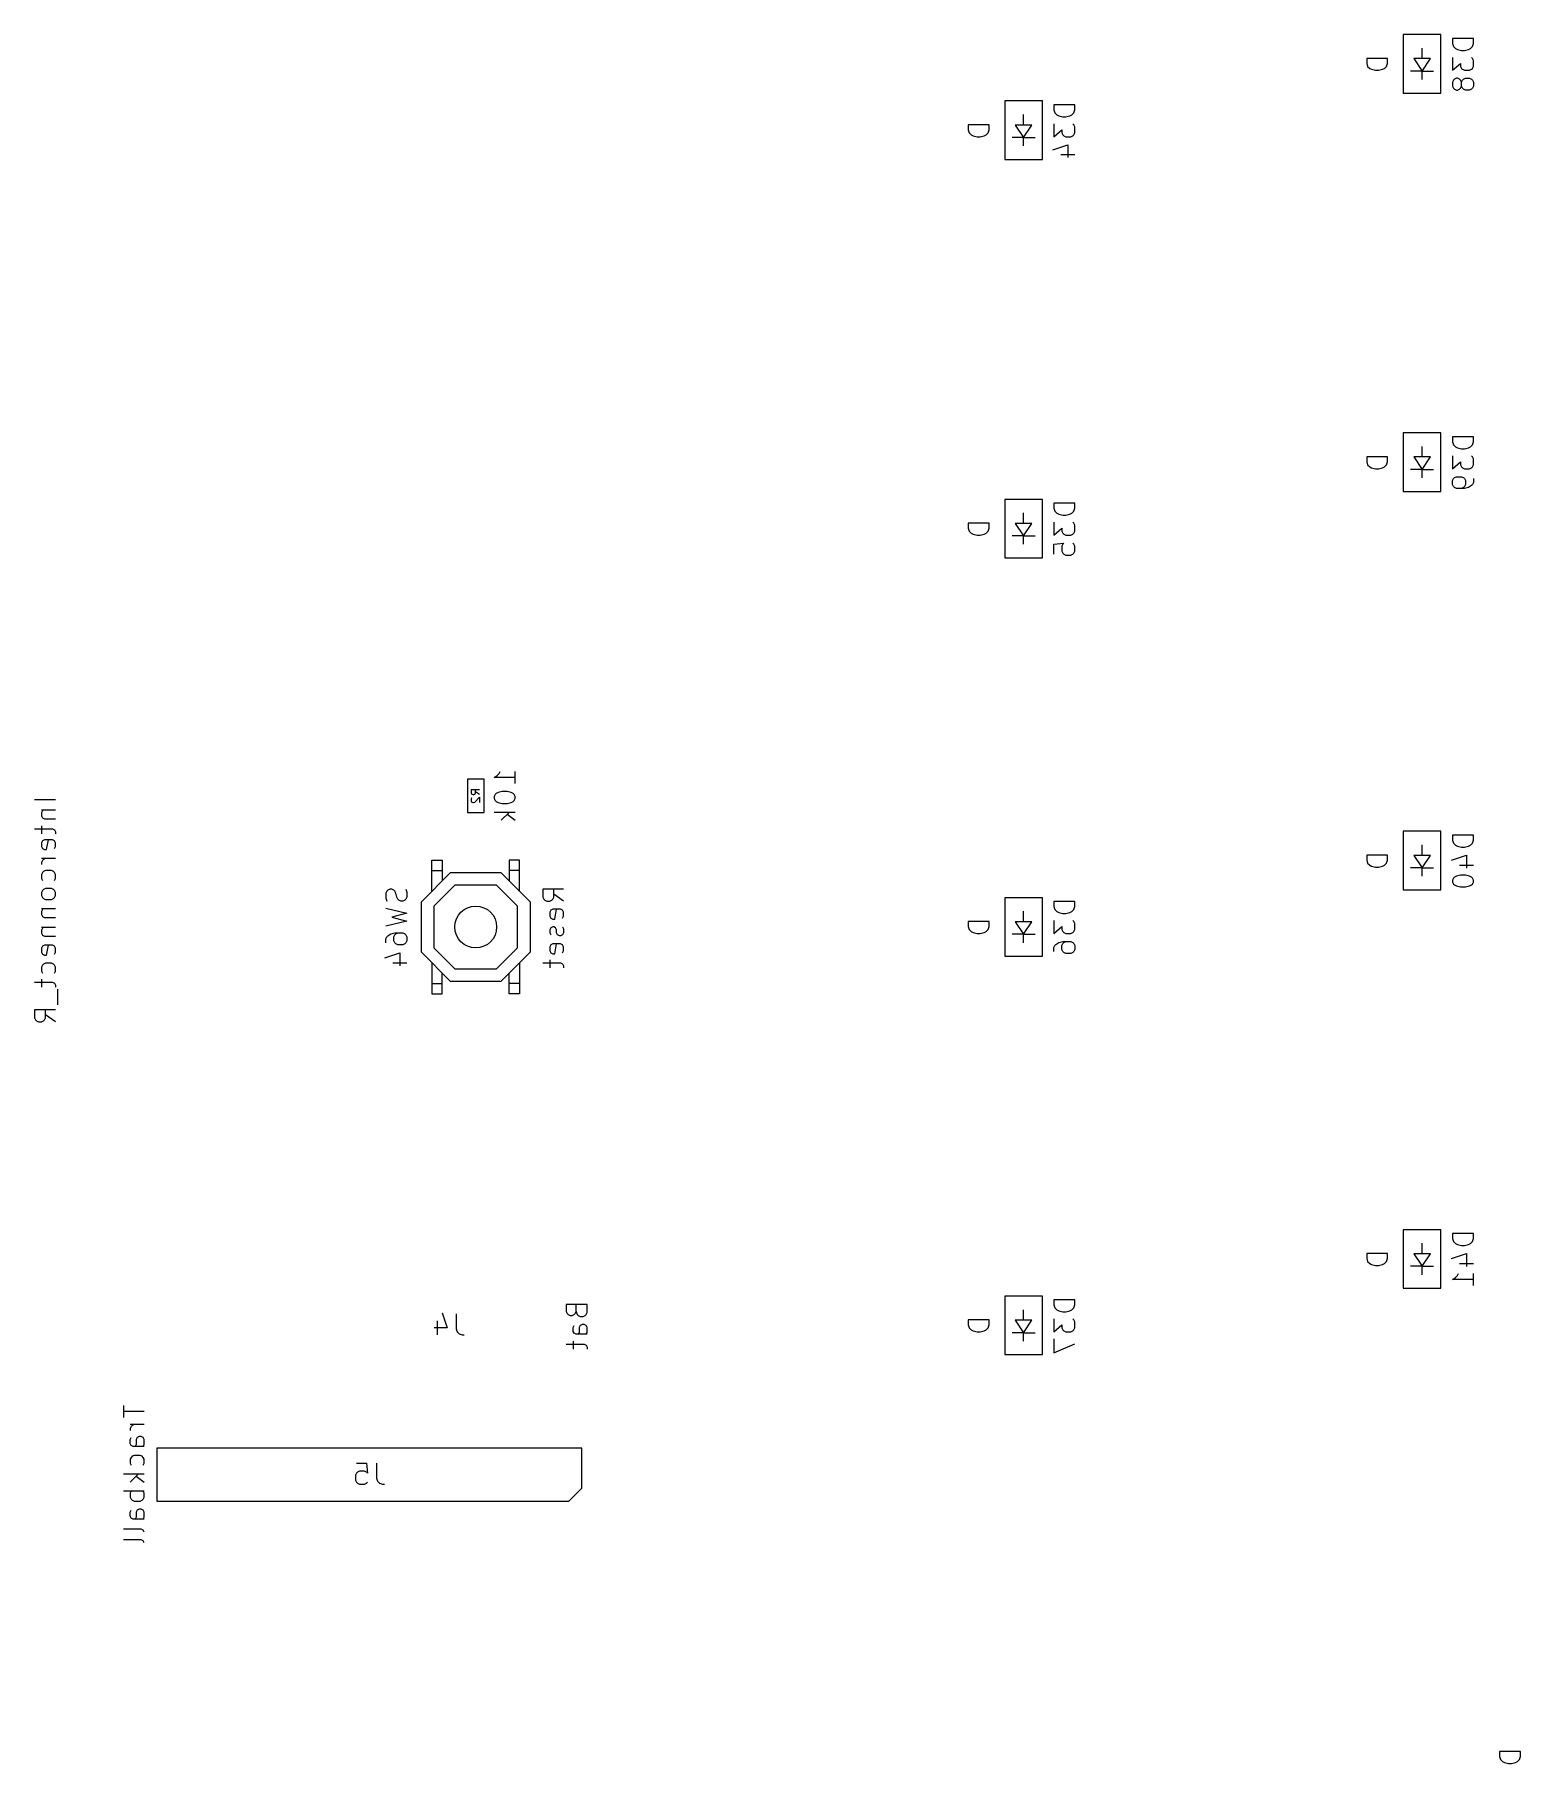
# Model space of a CAD drawing. Extents: x 50 to 339, y -159 to -41.
# Drawn here: x 49.6 to 120.6, y -127.3 to -44.6 of the extents above; entities that cross this region are included whole.
import ezdxf

# ---------------------------------------------------------------- set-up
doc = ezdxf.new("R2010")
doc.units = 0
doc.layers.add('BLACK', color=7, linetype='CONTINUOUS')

msp = doc.modelspace()

# ---------------------------------------------------------------- linework, layer by layer
at = {"layer": 'BLACK', "linetype": 'CONTINUOUS'}
for p, q in [((116.787, -44.6375), (114.987, -44.6375)), ((114.987, -44.6375), (114.987, -47.4375)), ((116.787, -47.4375), (116.787, -44.6375)), ((115.887, -45.7875), (115.887, -45.2875)), ((118.34, -44.8232), (117.34, -44.8232)), ((117.34, -44.8232), (117.34, -45.0613)), ((117.34, -45.0613), (117.387, -45.2042)), ((117.387, -45.2042), (117.483, -45.2994)), ((117.483, -45.2994), (117.578, -45.347)), ((117.578, -45.347), (117.768, -45.3946)), ((117.768, -45.3946), (117.911, -45.3946)), ((117.911, -45.3946), (118.102, -45.347)), ((118.102, -45.347), (118.197, -45.2994)), ((118.197, -45.2994), (118.292, -45.2042)), ((118.292, -45.2042), (118.34, -45.0613)), ((118.34, -45.0613), (118.34, -44.8232)), ((114.24, -45.7756), (113.24, -45.7756)), ((113.24, -45.7756), (113.24, -46.0137)), ((113.24, -46.0137), (113.287, -46.1565)), ((113.287, -46.1565), (113.383, -46.2518)), ((113.383, -46.2518), (113.478, -46.2994)), ((114.002, -46.2994), (114.097, -46.2518)), ((114.097, -46.2518), (114.192, -46.1565)), ((114.192, -46.1565), (114.24, -46.0137)), ((114.24, -46.0137), (114.24, -45.7756)), ((116.287, -45.7875), (115.487, -45.7875)), ((115.487, -45.7875), (115.887, -46.3875)), ((115.887, -46.3875), (116.287, -45.7875)), ((117.34, -45.728), (117.34, -46.347)), ((117.34, -46.347), (117.721, -46.0137)), ((117.721, -46.0137), (117.721, -46.1565)), ((117.721, -46.1565), (117.768, -46.2518)), ((117.768, -46.2518), (117.816, -46.2994)), ((118.292, -45.7756), (118.245, -45.728)), ((118.245, -46.2994), (118.292, -46.2518)), ((118.34, -45.8708), (118.292, -45.7756)), ((118.292, -46.2518), (118.34, -46.1565)), ((118.34, -46.1565), (118.34, -45.8708)), ((113.478, -46.2994), (113.668, -46.347)), ((113.668, -46.347), (113.811, -46.347)), ((113.811, -46.347), (114.002, -46.2994)), ((115.887, -46.3875), (115.337, -46.3875)), ((115.887, -46.7875), (115.887, -46.3875)), ((115.887, -46.3875), (116.438, -46.3875)), ((117.387, -46.8232), (117.34, -46.9185)), ((117.34, -46.9185), (117.34, -47.1089)), ((117.34, -47.1089), (117.387, -47.2042)), ((117.435, -46.7756), (117.387, -46.8232)), ((117.53, -46.728), (117.435, -46.7756)), ((117.578, -46.728), (117.53, -46.728)), ((117.673, -46.7756), (117.578, -46.728)), ((117.721, -46.8232), (117.673, -46.7756)), ((117.768, -46.9185), (117.721, -46.8232)), ((117.721, -47.2042), (117.768, -47.1089)), ((117.768, -46.9185), (117.816, -46.8232)), ((117.768, -47.1089), (117.768, -46.9185)), ((117.816, -47.2042), (117.768, -47.1089)), ((117.816, -46.2994), (117.911, -46.347)), ((117.816, -46.8232), (117.864, -46.7756)), ((117.864, -46.7756), (117.959, -46.728)), ((117.911, -46.347), (118.149, -46.347)), ((117.959, -46.728), (118.149, -46.728)), ((118.149, -46.347), (118.245, -46.2994)), ((118.149, -46.728), (118.245, -46.7756)), ((118.245, -46.7756), (118.292, -46.8232)), ((118.292, -46.8232), (118.34, -46.9185)), ((118.34, -47.1089), (118.292, -47.2042)), ((118.34, -46.9185), (118.34, -47.1089)), ((97.7375, -47.8125), (95.9375, -47.8125)), ((95.9375, -47.8125), (95.9375, -50.6125)), ((97.7375, -50.6125), (97.7375, -47.8125)), ((114.987, -47.4375), (116.787, -47.4375)), ((117.387, -47.2042), (117.435, -47.2518)), ((117.435, -47.2518), (117.53, -47.2994)), ((117.53, -47.2994), (117.578, -47.2994)), ((117.578, -47.2994), (117.673, -47.2518)), ((117.673, -47.2518), (117.721, -47.2042)), ((117.864, -47.2518), (117.816, -47.2042)), ((117.959, -47.2994), (117.864, -47.2518)), ((118.149, -47.2994), (117.959, -47.2994)), ((118.245, -47.2518), (118.149, -47.2994)), ((118.292, -47.2042), (118.245, -47.2518)), ((96.8375, -48.9625), (96.8375, -48.4625)), ((99.2899, -47.9982), (98.2899, -47.9982)), ((98.2899, -47.9982), (98.2899, -48.2363)), ((98.2899, -48.2363), (98.3375, -48.3792)), ((98.3375, -48.3792), (98.4327, -48.4744)), ((98.4327, -48.4744), (98.528, -48.522)), ((98.528, -48.522), (98.7185, -48.5696)), ((98.7185, -48.5696), (98.8613, -48.5696)), ((98.8613, -48.5696), (99.0518, -48.522)), ((99.0518, -48.522), (99.147, -48.4744)), ((99.147, -48.4744), (99.2423, -48.3792)), ((99.2423, -48.3792), (99.2899, -48.2363)), ((99.2899, -48.2363), (99.2899, -47.9982)), ((95.1899, -48.9506), (94.1899, -48.9506)), ((94.1899, -48.9506), (94.1899, -49.1887)), ((94.1899, -49.1887), (94.2375, -49.3315)), ((94.2375, -49.3315), (94.3327, -49.4268)), ((94.3327, -49.4268), (94.428, -49.4744)), ((94.428, -49.4744), (94.6185, -49.522)), ((94.6185, -49.522), (94.7613, -49.522)), ((94.7613, -49.522), (94.9518, -49.4744)), ((94.9518, -49.4744), (95.047, -49.4268)), ((95.047, -49.4268), (95.1423, -49.3315)), ((95.1423, -49.3315), (95.1899, -49.1887)), ((95.1899, -49.1887), (95.1899, -48.9506)), ((96.8375, -49.5625), (96.2875, -49.5625)), ((97.2375, -48.9625), (96.4375, -48.9625)), ((96.4375, -48.9625), (96.8375, -49.5625)), ((96.8375, -49.5625), (97.2375, -48.9625)), ((96.8375, -49.9625), (96.8375, -49.5625)), ((96.8375, -49.5625), (97.3875, -49.5625)), ((98.2899, -48.903), (98.2899, -49.522)), ((98.2899, -49.522), (98.6708, -49.1887)), ((98.6708, -49.1887), (98.6708, -49.3315)), ((98.6708, -49.3315), (98.7185, -49.4268)), ((98.7185, -49.4268), (98.7661, -49.4744)), ((98.7661, -49.4744), (98.8613, -49.522)), ((98.8613, -49.522), (99.0994, -49.522)), ((99.0994, -49.522), (99.1946, -49.4744)), ((99.2423, -48.9506), (99.1946, -48.903)), ((99.1946, -49.4744), (99.2423, -49.4268)), ((99.2899, -49.0458), (99.2423, -48.9506)), ((99.2423, -49.4268), (99.2899, -49.3315)), ((99.2899, -49.3315), (99.2899, -49.0458)), ((98.2423, -50.1411), (98.9565, -49.903)), ((98.6232, -50.3792), (99.2899, -50.3792)), ((98.9565, -49.903), (98.9565, -50.522)), ((95.9375, -50.6125), (97.7375, -50.6125)), ((116.787, -63.6875), (114.987, -63.6875)), ((114.987, -63.6875), (114.987, -66.4875)), ((115.887, -64.8375), (115.887, -64.3375)), ((116.787, -66.4875), (116.787, -63.6875)), ((118.34, -63.8732), (117.34, -63.8732)), ((117.34, -63.8732), (117.34, -64.1113)), ((117.34, -64.1113), (117.387, -64.2542)), ((117.387, -64.2542), (117.483, -64.3494)), ((117.483, -64.3494), (117.578, -64.397)), ((117.578, -64.397), (117.768, -64.4446)), ((117.768, -64.4446), (117.911, -64.4446)), ((117.911, -64.4446), (118.102, -64.397)), ((118.102, -64.397), (118.197, -64.3494)), ((118.197, -64.3494), (118.292, -64.2542)), ((118.292, -64.2542), (118.34, -64.1113)), ((118.34, -64.1113), (118.34, -63.8732)), ((114.24, -64.8256), (113.24, -64.8256)), ((113.24, -64.8256), (113.24, -65.0637)), ((113.24, -65.0637), (113.287, -65.2065)), ((113.287, -65.2065), (113.383, -65.3018)), ((113.383, -65.3018), (113.478, -65.3494)), ((114.002, -65.3494), (114.097, -65.3018)), ((114.097, -65.3018), (114.192, -65.2065)), ((114.192, -65.2065), (114.24, -65.0637)), ((114.24, -65.0637), (114.24, -64.8256)), ((116.287, -64.8375), (115.487, -64.8375)), ((115.487, -64.8375), (115.887, -65.4375)), ((115.887, -65.4375), (116.287, -64.8375)), ((117.34, -64.778), (117.34, -65.397)), ((117.34, -65.397), (117.721, -65.0637)), ((117.721, -65.0637), (117.721, -65.2065)), ((117.721, -65.2065), (117.768, -65.3018)), ((117.768, -65.3018), (117.816, -65.3494)), ((118.292, -64.8256), (118.245, -64.778)), ((118.245, -65.3494), (118.292, -65.3018)), ((118.34, -64.9208), (118.292, -64.8256)), ((118.292, -65.3018), (118.34, -65.2065)), ((118.34, -65.2065), (118.34, -64.9208)), ((113.478, -65.3494), (113.668, -65.397)), ((113.668, -65.397), (113.811, -65.397)), ((113.811, -65.397), (114.002, -65.3494)), ((115.887, -65.4375), (115.337, -65.4375)), ((115.887, -65.8375), (115.887, -65.4375)), ((115.887, -65.4375), (116.438, -65.4375)), ((117.34, -65.9685), (117.387, -65.8732)), ((117.34, -66.1589), (117.34, -65.9685)), ((117.387, -65.8732), (117.435, -65.8256)), ((117.435, -65.8256), (117.53, -65.778)), ((117.53, -65.778), (117.768, -65.778)), ((117.768, -65.778), (117.864, -65.8256)), ((117.816, -65.3494), (117.911, -65.397)), ((117.864, -65.8256), (117.911, -65.8732)), ((117.911, -65.397), (118.149, -65.397)), ((117.911, -65.8732), (117.959, -65.9685)), ((117.959, -65.9685), (117.959, -66.1589)), ((118.149, -65.397), (118.245, -65.3494)), ((118.34, -66.0637), (118.292, -66.1589)), ((118.34, -65.8732), (118.34, -66.0637)), ((97.7375, -66.8625), (95.9375, -66.8625)), ((95.9375, -66.8625), (95.9375, -69.6625)), ((97.7375, -69.6625), (97.7375, -66.8625)), ((114.987, -66.4875), (116.787, -66.4875)), ((117.387, -66.2542), (117.34, -66.1589)), ((117.435, -66.3018), (117.387, -66.2542)), ((117.53, -66.3494), (117.435, -66.3018)), ((117.911, -66.3494), (117.53, -66.3494)), ((117.864, -66.3018), (117.768, -66.3494)), ((117.911, -66.2542), (117.864, -66.3018)), ((117.959, -66.1589), (117.911, -66.2542)), ((118.102, -66.3018), (117.911, -66.3494)), ((118.245, -66.2065), (118.102, -66.3018)), ((118.292, -66.1589), (118.245, -66.2065)), ((96.8375, -68.0125), (96.8375, -67.5125)), ((99.2899, -67.0482), (98.2899, -67.0482)), ((98.2899, -67.0482), (98.2899, -67.2863)), ((98.2899, -67.2863), (98.3375, -67.4292)), ((98.3375, -67.4292), (98.4327, -67.5244)), ((98.4327, -67.5244), (98.528, -67.572)), ((98.528, -67.572), (98.7185, -67.6196)), ((98.7185, -67.6196), (98.8613, -67.6196)), ((98.8613, -67.6196), (99.0518, -67.572)), ((99.0518, -67.572), (99.147, -67.5244)), ((99.147, -67.5244), (99.2423, -67.4292)), ((99.2423, -67.4292), (99.2899, -67.2863)), ((99.2899, -67.2863), (99.2899, -67.0482)), ((95.1899, -68.0006), (94.1899, -68.0006)), ((94.1899, -68.0006), (94.1899, -68.2387)), ((94.1899, -68.2387), (94.2375, -68.3815)), ((94.2375, -68.3815), (94.3327, -68.4768)), ((94.3327, -68.4768), (94.428, -68.5244)), ((94.428, -68.5244), (94.6185, -68.572)), ((94.6185, -68.572), (94.7613, -68.572)), ((94.7613, -68.572), (94.9518, -68.5244)), ((94.9518, -68.5244), (95.047, -68.4768)), ((95.047, -68.4768), (95.1423, -68.3815)), ((95.1423, -68.3815), (95.1899, -68.2387)), ((95.1899, -68.2387), (95.1899, -68.0006)), ((96.8375, -68.6125), (96.2875, -68.6125)), ((97.2375, -68.0125), (96.4375, -68.0125)), ((96.4375, -68.0125), (96.8375, -68.6125)), ((96.8375, -68.6125), (97.2375, -68.0125)), ((96.8375, -69.0125), (96.8375, -68.6125)), ((96.8375, -68.6125), (97.3875, -68.6125)), ((98.2899, -67.953), (98.2899, -68.572)), ((98.2899, -68.572), (98.6708, -68.2387)), ((98.6708, -68.2387), (98.6708, -68.3815)), ((98.6708, -68.3815), (98.7185, -68.4768)), ((98.7185, -68.4768), (98.7661, -68.5244)), ((98.7661, -68.5244), (98.8613, -68.572)), ((98.8613, -68.572), (99.0994, -68.572)), ((99.0994, -68.572), (99.1946, -68.5244)), ((99.2423, -68.0006), (99.1946, -67.953)), ((99.1946, -68.5244), (99.2423, -68.4768)), ((99.2899, -68.0958), (99.2423, -68.0006)), ((99.2423, -68.4768), (99.2899, -68.3815)), ((99.2899, -68.3815), (99.2899, -68.0958)), ((98.2899, -69.0006), (98.7661, -68.953)), ((98.2899, -69.4768), (98.2899, -69.0006)), ((98.7185, -69.0006), (98.6708, -69.0958)), ((98.6708, -69.0958), (98.6708, -69.3339)), ((98.6708, -69.3339), (98.7185, -69.4292)), ((98.7661, -68.953), (98.7185, -69.0006)), ((98.7185, -69.4292), (98.7661, -69.4768)), ((99.2423, -69.0006), (99.1946, -68.953)), ((99.1946, -69.4768), (99.2423, -69.4292)), ((99.2899, -69.0958), (99.2423, -69.0006)), ((99.2423, -69.4292), (99.2899, -69.3339)), ((99.2899, -69.3339), (99.2899, -69.0958)), ((95.9375, -69.6625), (97.7375, -69.6625)), ((98.7661, -69.4768), (98.8613, -69.5244)), ((98.8613, -69.5244), (99.0994, -69.5244)), ((99.0994, -69.5244), (99.1946, -69.4768)), ((71.5261, -80.1628), (71.669, -80.0676)), ((72.5261, -80.1628), (71.5261, -80.1628)), ((71.669, -80.0676), (71.7642, -79.9723)), ((71.7642, -79.9723), (71.8118, -79.8771)), ((72.5261, -80.4485), (72.5261, -79.8771)), ((70.2437, -80.2437), (70.2437, -81.8438)), ((71.0438, -80.2437), (70.2437, -80.2437)), ((70.8247, -80.7485), (70.4247, -80.7485)), ((70.4247, -80.7485), (70.4247, -80.9009)), ((70.4247, -80.9009), (70.4437, -80.939)), ((70.4437, -80.939), (70.4628, -80.958)), ((70.4628, -80.958), (70.5009, -80.9771)), ((70.5009, -80.9771), (70.558, -80.9771)), ((70.558, -80.9771), (70.5961, -80.958)), ((70.5961, -80.958), (70.6152, -80.939)), ((70.6152, -80.939), (70.6342, -80.9009)), ((70.6342, -80.9009), (70.6342, -80.7485)), ((70.8247, -80.9771), (70.6342, -80.8438)), ((71.0438, -81.8438), (71.0438, -80.2437)), ((71.5737, -80.9723), (71.5261, -81.0676)), ((71.6214, -80.9247), (71.5737, -80.9723)), ((71.7166, -80.8771), (71.6214, -80.9247)), ((71.9071, -80.8295), (71.7166, -80.8771)), ((72.1452, -80.8295), (71.9071, -80.8295)), ((72.3357, -80.8771), (72.1452, -80.8295)), ((72.4309, -80.9247), (72.3357, -80.8771)), ((72.4785, -80.9723), (72.4309, -80.9247)), ((72.5261, -81.0676), (72.4785, -80.9723)), ((50.5524, -81.233), (49.5524, -81.233)), ((49.8857, -81.7092), (50.5524, -81.7092)), ((49.9333, -81.7568), (49.8857, -81.8521)), ((49.981, -81.7092), (49.9333, -81.7568)), ((70.2437, -81.8438), (71.0438, -81.8438)), ((70.4437, -81.1485), (70.4247, -81.1866)), ((70.4247, -81.1866), (70.4247, -81.2818)), ((70.4247, -81.2818), (70.4437, -81.3199)), ((70.4628, -81.1295), (70.4437, -81.1485)), ((70.4437, -81.3199), (70.4628, -81.339)), ((70.4628, -81.339), (70.5009, -81.358)), ((70.5009, -81.358), (70.539, -81.358)), ((70.539, -81.358), (70.5961, -81.339)), ((70.5961, -81.339), (70.8247, -81.1104)), ((70.8247, -81.1104), (70.8247, -81.358)), ((71.5261, -81.0676), (71.5261, -81.1628)), ((71.5261, -81.1628), (71.5737, -81.258)), ((72.5261, -81.8295), (71.5261, -81.8295)), ((71.5737, -81.258), (71.6214, -81.3057)), ((71.6214, -81.3057), (71.7166, -81.3533)), ((71.7166, -81.3533), (71.9071, -81.4009)), ((71.8595, -82.2104), (72.2404, -81.8295)), ((71.9071, -81.4009), (72.1452, -81.4009)), ((72.1452, -81.4009), (72.3357, -81.3533)), ((72.3357, -81.3533), (72.4309, -81.3057)), ((72.4309, -81.3057), (72.4785, -81.258)), ((72.4785, -81.258), (72.5261, -81.1628)), ((72.5261, -81.1628), (72.5261, -81.0676)), ((49.5524, -82.614), (50.4095, -82.614)), ((49.8857, -81.8521), (49.8857, -81.9949)), ((49.8857, -81.9949), (49.9333, -82.0902)), ((49.8857, -82.4711), (49.8857, -82.8521)), ((49.9333, -82.0902), (50.0286, -82.1378)), ((50.0286, -82.1378), (50.5524, -82.1378)), ((50.4095, -82.614), (50.5048, -82.6616)), ((50.5048, -82.6616), (50.5524, -82.7568)), ((72.1452, -81.9247), (72.5261, -82.2104)), ((49.9333, -83.1854), (49.8857, -83.2807)), ((49.8857, -83.2807), (49.8857, -83.4711)), ((49.8857, -83.4711), (49.9333, -83.5664)), ((50.0286, -83.1378), (49.9333, -83.1854)), ((50.4095, -83.1378), (50.0286, -83.1378)), ((50.1238, -83.614), (50.219, -83.1378)), ((50.5048, -83.1854), (50.4095, -83.1378)), ((50.5524, -83.2807), (50.5048, -83.1854)), ((50.5048, -83.5664), (50.5524, -83.4711)), ((50.5524, -82.7568), (50.5524, -82.8521)), ((50.5524, -83.4711), (50.5524, -83.2807)), ((116.787, -82.7375), (114.987, -82.7375)), ((114.987, -82.7375), (114.987, -85.5375)), ((115.887, -83.8875), (115.887, -83.3875)), ((116.787, -85.5375), (116.787, -82.7375)), ((118.34, -82.9232), (117.34, -82.9232)), ((117.34, -82.9232), (117.34, -83.1613)), ((117.34, -83.1613), (117.387, -83.3042)), ((117.387, -83.3042), (117.483, -83.3994)), ((117.483, -83.3994), (117.578, -83.447)), ((117.578, -83.447), (117.768, -83.4946)), ((117.768, -83.4946), (117.911, -83.4946)), ((117.911, -83.4946), (118.102, -83.447)), ((118.102, -83.447), (118.197, -83.3994)), ((118.197, -83.3994), (118.292, -83.3042)), ((118.292, -83.3042), (118.34, -83.1613)), ((118.34, -83.1613), (118.34, -82.9232)), ((50.5524, -84.0426), (49.8857, -84.0426)), ((49.9333, -84.1378), (49.8857, -84.233)), ((49.8857, -84.233), (49.8857, -84.3283)), ((49.9333, -83.5664), (50.0286, -83.614)), ((49.981, -84.0902), (49.9333, -84.1378)), ((50.0762, -84.0426), (49.981, -84.0902)), ((50.0286, -83.614), (50.1238, -83.614)), ((68.5438, -85.6125), (68.5438, -84.1125)), ((68.5438, -84.1125), (69.0438, -84.1125)), ((69.0438, -84.1125), (69.0438, -85.1125)), ((72.2437, -84.1125), (72.2437, -85.1125)), ((72.7437, -84.1125), (72.2437, -84.1125)), ((72.7437, -85.6125), (72.7437, -84.1125)), ((114.24, -83.8756), (113.24, -83.8756)), ((113.24, -83.8756), (113.24, -84.1137)), ((113.24, -84.1137), (113.287, -84.2565)), ((113.287, -84.2565), (113.383, -84.3518)), ((114.097, -84.3518), (114.192, -84.2565)), ((114.192, -84.2565), (114.24, -84.1137)), ((114.24, -84.1137), (114.24, -83.8756)), ((116.287, -83.8875), (115.487, -83.8875)), ((115.487, -83.8875), (115.887, -84.4875)), ((115.887, -84.4875), (116.287, -83.8875)), ((117.292, -84.1137), (118.007, -83.8756)), ((118.007, -83.8756), (118.007, -84.4946)), ((49.9333, -84.7092), (49.8857, -84.8045)), ((49.8857, -84.8045), (49.8857, -84.9949)), ((49.8857, -84.9949), (49.9333, -85.0902)), ((49.981, -84.6616), (49.9333, -84.7092)), ((50.0762, -84.614), (49.981, -84.6616)), ((50.3619, -84.614), (50.0762, -84.614)), ((50.4571, -84.6616), (50.3619, -84.614)), ((50.5048, -84.7092), (50.4571, -84.6616)), ((50.5524, -84.8045), (50.5048, -84.7092)), ((50.5048, -85.0902), (50.5524, -84.9949)), ((50.5524, -84.9949), (50.5524, -84.8045)), ((68.0438, -86.1125), (69.4437, -84.7125)), ((68.5438, -84.6125), (69.0438, -84.6125)), ((69.4437, -84.7125), (71.8438, -84.7125)), ((71.8438, -84.7125), (73.2437, -86.1125)), ((72.7437, -84.6125), (72.2437, -84.6125)), ((113.383, -84.3518), (113.478, -84.3994)), ((113.478, -84.3994), (113.668, -84.447)), ((113.668, -84.447), (113.811, -84.447)), ((113.811, -84.447), (114.002, -84.3994)), ((114.002, -84.3994), (114.097, -84.3518)), ((115.887, -84.4875), (115.337, -84.4875)), ((115.887, -84.8875), (115.887, -84.4875)), ((115.887, -84.4875), (116.438, -84.4875)), ((117.387, -84.9708), (117.34, -85.0661)), ((117.34, -85.0661), (117.34, -85.1613)), ((117.435, -84.9232), (117.387, -84.9708)), ((117.53, -84.8756), (117.435, -84.9232)), ((117.721, -84.828), (117.53, -84.8756)), ((117.673, -84.3518), (118.34, -84.3518)), ((117.959, -84.828), (117.721, -84.828)), ((118.149, -84.8756), (117.959, -84.828)), ((118.245, -84.9232), (118.149, -84.8756)), ((118.292, -84.9708), (118.245, -84.9232)), ((118.34, -85.0661), (118.292, -84.9708)), ((118.34, -85.1613), (118.34, -85.0661)), ((49.9333, -85.5664), (49.8857, -85.6616)), ((49.8857, -85.6616), (49.8857, -85.8045)), ((49.8857, -85.8045), (49.9333, -85.8997)), ((49.981, -85.5187), (49.9333, -85.5664)), ((49.9333, -85.8997), (49.981, -85.9473)), ((50.0762, -85.4711), (49.981, -85.5187)), ((49.981, -85.9473), (50.0762, -85.9949)), ((50.3619, -85.4711), (50.0762, -85.4711)), ((50.4571, -85.5187), (50.3619, -85.4711)), ((50.3619, -85.9949), (50.4571, -85.9473)), ((50.5048, -85.5664), (50.4571, -85.5187)), ((50.4571, -85.9473), (50.5048, -85.8997)), ((50.5524, -85.6616), (50.5048, -85.5664)), ((50.5048, -85.8997), (50.5524, -85.8045)), ((50.5524, -85.8045), (50.5524, -85.6616)), ((66.3937, -85.5982), (66.3461, -85.6935)), ((66.3461, -85.6935), (66.3461, -85.9315)), ((66.3461, -85.9315), (66.3937, -86.0744)), ((66.4414, -85.5506), (66.3937, -85.5982)), ((66.5366, -85.503), (66.4414, -85.5506)), ((66.6318, -85.503), (66.5366, -85.503)), ((66.7271, -85.5506), (66.6318, -85.503)), ((66.7747, -85.5982), (66.7271, -85.5506)), ((66.8223, -85.6935), (66.7747, -85.5982)), ((66.8699, -85.8839), (66.8223, -85.6935)), ((66.9176, -85.9792), (66.8699, -85.8839)), ((66.9652, -86.0268), (66.9176, -85.9792)), ((67.2985, -85.9792), (67.2509, -86.0268)), ((67.2985, -85.503), (67.3461, -85.6458)), ((67.3461, -85.8839), (67.2985, -85.9792)), ((67.3461, -85.6458), (67.3461, -85.8839)), ((69.6437, -85.3125), (68.6437, -86.3125)), ((71.6437, -85.3125), (69.6437, -85.3125)), ((72.6437, -86.3125), (71.6437, -85.3125)), ((74.8461, -85.503), (73.8461, -85.503)), ((73.8461, -85.503), (73.8461, -85.8839)), ((73.8461, -85.8839), (73.8937, -85.9792)), ((73.8937, -85.9792), (73.9414, -86.0268)), ((74.2747, -86.0268), (74.3223, -85.9792)), ((74.3223, -85.9792), (74.3699, -85.8839)), ((74.3699, -85.8839), (74.3699, -85.503)), ((74.8461, -86.0744), (74.3699, -85.7411)), ((97.7375, -85.9125), (95.9375, -85.9125)), ((95.9375, -85.9125), (95.9375, -88.7125)), ((97.7375, -88.7125), (97.7375, -85.9125)), ((114.987, -85.5375), (116.787, -85.5375)), ((117.34, -85.1613), (117.387, -85.2565)), ((117.387, -85.2565), (117.435, -85.3042)), ((117.435, -85.3042), (117.53, -85.3518)), ((117.53, -85.3518), (117.721, -85.3994)), ((117.721, -85.3994), (117.959, -85.3994)), ((117.959, -85.3994), (118.149, -85.3518)), ((118.149, -85.3518), (118.245, -85.3042)), ((118.245, -85.3042), (118.292, -85.2565)), ((118.292, -85.2565), (118.34, -85.1613)), ((49.8857, -86.4235), (50.5524, -86.4235)), ((49.9333, -86.4711), (49.8857, -86.5664)), ((49.8857, -86.5664), (49.8857, -86.7092)), ((49.8857, -86.7092), (49.9333, -86.8045)), ((49.981, -86.4235), (49.9333, -86.4711)), ((49.9333, -86.8045), (50.0286, -86.8521)), ((50.0762, -85.9949), (50.3619, -85.9949)), ((66.3461, -86.4077), (67.3461, -86.6458)), ((67.3461, -86.6458), (66.6318, -86.8363)), ((67.0604, -86.0744), (66.9652, -86.0268)), ((67.1557, -86.0744), (67.0604, -86.0744)), ((67.2509, -86.0268), (67.1557, -86.0744)), ((68.0438, -88.5125), (68.0438, -86.1125)), ((68.6437, -86.3125), (68.6437, -88.3125)), ((72.6437, -88.3125), (72.6437, -86.3125)), ((73.2437, -86.1125), (73.2437, -88.5125)), ((73.9414, -86.0268), (74.0366, -86.0744)), ((74.0366, -86.0744), (74.1795, -86.0744)), ((74.1795, -86.0744), (74.2747, -86.0268)), ((74.2271, -86.503), (74.1795, -86.5982)), ((74.1795, -86.5982), (74.1795, -86.7887)), ((74.1795, -86.7887), (74.2271, -86.8839)), ((74.3223, -86.4554), (74.2271, -86.503)), ((74.7033, -86.4554), (74.3223, -86.4554)), ((74.4176, -86.9315), (74.5128, -86.4554)), ((74.7985, -86.503), (74.7033, -86.4554)), ((74.8461, -86.5982), (74.7985, -86.503)), ((74.7985, -86.8839), (74.8461, -86.7887)), ((74.8461, -86.7887), (74.8461, -86.5982)), ((96.8375, -87.0625), (96.8375, -86.5625)), ((99.2899, -86.0982), (98.2899, -86.0982)), ((98.2899, -86.0982), (98.2899, -86.3363)), ((98.2899, -86.3363), (98.3375, -86.4792)), ((98.3375, -86.4792), (98.4327, -86.5744)), ((98.4327, -86.5744), (98.528, -86.622)), ((98.528, -86.622), (98.7185, -86.6696)), ((98.7185, -86.6696), (98.8613, -86.6696)), ((98.8613, -86.6696), (99.0518, -86.622)), ((99.0518, -86.622), (99.147, -86.5744)), ((99.147, -86.5744), (99.2423, -86.4792)), ((99.2423, -86.4792), (99.2899, -86.3363)), ((99.2899, -86.3363), (99.2899, -86.0982)), ((49.8857, -87.3283), (50.5524, -87.3283)), ((49.9333, -87.3759), (49.8857, -87.4711)), ((49.8857, -87.4711), (49.8857, -87.614)), ((49.8857, -87.614), (49.9333, -87.7092)), ((49.981, -87.3283), (49.9333, -87.3759)), ((50.0286, -86.8521), (50.5524, -86.8521)), ((67.3461, -87.0268), (66.3461, -87.2649)), ((66.5842, -87.6458), (66.7747, -87.5982)), ((66.6318, -86.8363), (67.3461, -87.0268)), ((66.7747, -87.5982), (67.1557, -87.5982)), ((66.8223, -87.6458), (66.9176, -87.5982)), ((67.1557, -87.5982), (67.2509, -87.6458)), ((74.2271, -87.3601), (74.1795, -87.4554)), ((74.1795, -87.4554), (74.1795, -87.5982)), ((74.1795, -87.5982), (74.2271, -87.6935)), ((74.2271, -86.8839), (74.3223, -86.9315)), ((74.3223, -87.3125), (74.2271, -87.3601)), ((74.3223, -86.9315), (74.4176, -86.9315)), ((74.3699, -87.3125), (74.3223, -87.3125)), ((74.4652, -87.3601), (74.3699, -87.3125)), ((74.5128, -87.4554), (74.4652, -87.3601)), ((74.5128, -87.5982), (74.5128, -87.4554)), ((74.5604, -87.6935), (74.5128, -87.5982)), ((74.7985, -87.3125), (74.8461, -87.4077)), ((74.8461, -87.5982), (74.7985, -87.6935)), ((74.8461, -87.4077), (74.8461, -87.5982)), ((95.1899, -87.0506), (94.1899, -87.0506)), ((94.1899, -87.0506), (94.1899, -87.2887)), ((94.1899, -87.2887), (94.2375, -87.4315)), ((94.2375, -87.4315), (94.3327, -87.5268)), ((94.3327, -87.5268), (94.428, -87.5744)), ((94.428, -87.5744), (94.6185, -87.622)), ((94.6185, -87.622), (94.7613, -87.622)), ((94.7613, -87.622), (94.9518, -87.5744)), ((94.9518, -87.5744), (95.047, -87.5268)), ((95.047, -87.5268), (95.1423, -87.4315)), ((95.1423, -87.4315), (95.1899, -87.2887)), ((95.1899, -87.2887), (95.1899, -87.0506)), ((97.2375, -87.0625), (96.4375, -87.0625)), ((96.4375, -87.0625), (96.8375, -87.6625)), ((96.8375, -87.6625), (97.2375, -87.0625)), ((98.2899, -87.003), (98.2899, -87.622)), ((98.2899, -87.622), (98.6708, -87.2887)), ((98.6708, -87.2887), (98.6708, -87.4315)), ((98.6708, -87.4315), (98.7185, -87.5268)), ((98.7185, -87.5268), (98.7661, -87.5744)), ((98.7661, -87.5744), (98.8613, -87.622)), ((98.8613, -87.622), (99.0994, -87.622)), ((99.0994, -87.622), (99.1946, -87.5744)), ((99.2423, -87.0506), (99.1946, -87.003)), ((99.1946, -87.5744), (99.2423, -87.5268)), ((99.2899, -87.1458), (99.2423, -87.0506)), ((99.2423, -87.5268), (99.2899, -87.4315)), ((99.2899, -87.4315), (99.2899, -87.1458)), ((49.9333, -88.233), (49.8857, -88.3283)), ((49.8857, -88.3283), (49.8857, -88.5187)), ((49.9333, -87.7092), (50.0286, -87.7568)), ((50.0286, -88.1854), (49.9333, -88.233)), ((50.0286, -87.7568), (50.5524, -87.7568)), ((50.4095, -88.1854), (50.0286, -88.1854)), ((50.1238, -88.6616), (50.219, -88.1854)), ((50.5048, -88.233), (50.4095, -88.1854)), ((50.5524, -88.3283), (50.5048, -88.233)), ((50.5524, -88.5187), (50.5524, -88.3283)), ((66.3461, -87.8839), (66.3937, -87.7887)), ((66.3461, -88.0744), (66.3461, -87.8839)), ((66.3937, -87.7887), (66.4414, -87.7411)), ((66.4414, -87.7411), (66.5842, -87.6458)), ((66.7271, -87.7887), (66.7747, -87.6935)), ((66.7271, -87.9792), (66.7271, -87.7887)), ((66.7747, -88.0744), (66.7271, -87.9792)), ((66.7747, -87.6935), (66.8223, -87.6458)), ((66.8223, -88.122), (66.7747, -88.0744)), ((66.9176, -88.1696), (66.8223, -88.122)), ((67.1557, -88.1696), (66.9176, -88.1696)), ((67.2509, -88.122), (67.1557, -88.1696)), ((67.2509, -87.6458), (67.2985, -87.6935)), ((67.2985, -88.0744), (67.2509, -88.122)), ((67.2985, -87.6935), (67.3461, -87.7887)), ((67.3461, -87.9792), (67.2985, -88.0744)), ((67.3461, -87.7887), (67.3461, -87.9792)), ((68.6437, -88.3125), (69.6437, -89.3125)), ((71.6437, -89.3125), (72.6437, -88.3125)), ((74.2271, -88.1696), (74.1795, -88.2649)), ((74.1795, -88.2649), (74.1795, -88.4554)), ((74.1795, -88.4554), (74.2271, -88.5506)), ((74.3223, -88.122), (74.2271, -88.1696)), ((74.7033, -88.122), (74.3223, -88.122)), ((74.4176, -88.5982), (74.5128, -88.122)), ((74.6557, -87.7411), (74.5604, -87.6935)), ((74.7033, -87.7411), (74.6557, -87.7411)), ((74.7985, -87.6935), (74.7033, -87.7411)), ((74.7985, -88.1696), (74.7033, -88.122)), ((74.8461, -88.2649), (74.7985, -88.1696)), ((74.7985, -88.5506), (74.8461, -88.4554)), ((74.8461, -88.4554), (74.8461, -88.2649)), ((96.8375, -87.6625), (96.2875, -87.6625)), ((96.8375, -88.0625), (96.8375, -87.6625)), ((96.8375, -87.6625), (97.3875, -87.6625)), ((98.2899, -88.2887), (98.3375, -88.1935)), ((98.2899, -88.4792), (98.2899, -88.2887)), ((98.3375, -88.1935), (98.3851, -88.1458)), ((98.3851, -88.1458), (98.528, -88.0506)), ((98.528, -88.0506), (98.7185, -88.003)), ((98.6708, -88.1935), (98.7185, -88.0982)), ((98.6708, -88.3839), (98.6708, -88.1935)), ((98.7185, -88.4792), (98.6708, -88.3839)), ((98.7185, -88.003), (99.0994, -88.003)), ((98.7185, -88.0982), (98.7661, -88.0506)), ((98.7661, -88.0506), (98.8613, -88.003)), ((99.0994, -88.003), (99.1946, -88.0506)), ((99.1946, -88.0506), (99.2423, -88.0982)), ((99.2423, -88.0982), (99.2899, -88.1935)), ((99.2899, -88.3839), (99.2423, -88.4792)), ((99.2899, -88.1935), (99.2899, -88.3839)), ((49.8857, -88.5187), (49.9333, -88.614)), ((49.9333, -89.1378), (49.8857, -89.233)), ((49.8857, -89.233), (49.8857, -89.4235)), ((49.9333, -88.614), (50.0286, -88.6616)), ((49.981, -89.0902), (49.9333, -89.1378)), ((50.0762, -89.0426), (49.981, -89.0902)), ((50.0286, -88.6616), (50.1238, -88.6616)), ((50.3619, -89.0426), (50.0762, -89.0426)), ((50.4571, -89.0902), (50.3619, -89.0426)), ((50.5048, -89.1378), (50.4571, -89.0902)), ((50.5048, -88.614), (50.5524, -88.5187)), ((50.5524, -89.233), (50.5048, -89.1378)), ((50.5524, -89.4235), (50.5524, -89.233)), ((66.2985, -88.7887), (67.0128, -88.5506)), ((66.6795, -89.0268), (67.3461, -89.0268)), ((67.0128, -88.5506), (67.0128, -89.1696)), ((69.4437, -89.9125), (68.0438, -88.5125)), ((68.5438, -89.0125), (68.5438, -90.5125)), ((73.2437, -88.5125), (71.8438, -89.9125)), ((72.7437, -89.0125), (72.7437, -90.5125)), ((73.8461, -89.0268), (74.7033, -89.0268)), ((74.1795, -88.8839), (74.1795, -89.2649)), ((74.2271, -88.5506), (74.3223, -88.5982)), ((74.3223, -88.5982), (74.4176, -88.5982)), ((74.7033, -89.0268), (74.7985, -89.0744)), ((74.7985, -89.0744), (74.8461, -89.1696)), ((74.8461, -89.1696), (74.8461, -89.2649)), ((95.9375, -88.7125), (97.7375, -88.7125)), ((98.7661, -88.5268), (98.7185, -88.4792)), ((98.8613, -88.5744), (98.7661, -88.5268)), ((99.0994, -88.5744), (98.8613, -88.5744)), ((99.1946, -88.5268), (99.0994, -88.5744)), ((99.2423, -88.4792), (99.1946, -88.5268)), ((49.5524, -89.9473), (50.4095, -89.9473)), ((49.8857, -89.4235), (49.9333, -89.5187)), ((49.8857, -89.8045), (49.8857, -90.1854)), ((50.4095, -89.9473), (50.5048, -89.9949)), ((50.5048, -89.5187), (50.5524, -89.4235)), ((50.5048, -89.9949), (50.5524, -90.0902)), ((50.5524, -90.0902), (50.5524, -90.1854)), ((68.5438, -90.0125), (69.0438, -90.0125)), ((69.0438, -90.5125), (69.0438, -89.5125)), ((71.8438, -89.9125), (69.4437, -89.9125)), ((69.6437, -89.3125), (71.6437, -89.3125)), ((72.2437, -90.5125), (72.2437, -89.5125)), ((72.7437, -90.0125), (72.2437, -90.0125)), ((50.6476, -90.2807), (50.6476, -91.0426)), ((68.5438, -90.5125), (69.0438, -90.5125)), ((72.7437, -90.5125), (72.2437, -90.5125)), ((50.5524, -91.2807), (49.5524, -91.2807)), ((49.5524, -91.2807), (49.5524, -91.6616)), ((49.5524, -91.6616), (49.6, -91.7568)), ((49.6, -91.7568), (49.6476, -91.8045)), ((49.981, -91.8045), (50.0286, -91.7568)), ((50.0286, -91.7568), (50.0762, -91.6616)), ((50.0762, -91.6616), (50.0762, -91.2807)), ((50.5524, -91.8521), (50.0762, -91.5187)), ((49.6476, -91.8045), (49.7429, -91.8521)), ((49.7429, -91.8521), (49.8857, -91.8521)), ((49.8857, -91.8521), (49.981, -91.8045)), ((116.787, -101.787), (114.987, -101.787)), ((114.987, -101.787), (114.987, -104.587)), ((115.887, -102.938), (115.887, -102.438)), ((116.787, -104.587), (116.787, -101.787)), ((118.34, -101.973), (117.34, -101.973)), ((117.34, -101.973), (117.34, -102.211)), ((117.34, -102.211), (117.387, -102.354)), ((117.387, -102.354), (117.483, -102.449)), ((117.483, -102.449), (117.578, -102.497)), ((117.578, -102.497), (117.768, -102.545)), ((117.911, -102.545), (118.102, -102.497)), ((118.102, -102.497), (118.197, -102.449)), ((118.197, -102.449), (118.292, -102.354)), ((118.292, -102.354), (118.34, -102.211)), ((118.34, -102.211), (118.34, -101.973)), ((114.24, -102.926), (113.24, -102.926)), ((113.24, -102.926), (113.24, -103.164)), ((113.24, -103.164), (113.287, -103.307)), ((113.287, -103.307), (113.383, -103.402)), ((114.097, -103.402), (114.192, -103.307)), ((114.192, -103.307), (114.24, -103.164)), ((114.24, -103.164), (114.24, -102.926)), ((116.287, -102.938), (115.487, -102.938)), ((115.487, -102.938), (115.887, -103.537)), ((115.887, -103.537), (116.287, -102.938)), ((117.292, -103.164), (118.007, -102.926)), ((117.768, -102.545), (117.911, -102.545)), ((118.007, -102.926), (118.007, -103.545)), ((113.383, -103.402), (113.478, -103.449)), ((113.478, -103.449), (113.668, -103.497)), ((113.668, -103.497), (113.811, -103.497)), ((113.811, -103.497), (114.002, -103.449)), ((114.002, -103.449), (114.097, -103.402)), ((115.887, -103.537), (115.337, -103.537)), ((115.887, -103.938), (115.887, -103.537)), ((115.887, -103.537), (116.438, -103.537)), ((117.34, -104.164), (117.483, -104.068)), ((118.34, -104.164), (117.34, -104.164)), ((117.483, -104.068), (117.578, -103.973)), ((117.578, -103.973), (117.626, -103.878)), ((117.673, -103.402), (118.34, -103.402)), ((118.34, -104.449), (118.34, -103.878)), ((97.7375, -104.962), (95.9375, -104.962)), ((95.9375, -104.962), (95.9375, -107.762)), ((97.7375, -107.762), (97.7375, -104.962)), ((114.987, -104.587), (116.787, -104.587)), ((69.0404, -105.767), (69.2785, -106.482)), ((69.7071, -105.815), (69.7071, -106.529)), ((75.9661, -105.362), (74.9661, -105.362)), ((74.9661, -105.362), (74.9661, -105.696)), ((74.9661, -105.696), (75.0138, -105.791)), ((75.0138, -105.791), (75.0614, -105.839)), ((75.3471, -105.839), (75.3947, -105.791)), ((75.3947, -105.791), (75.4423, -105.696)), ((75.4423, -105.696), (75.4423, -105.362)), ((75.4423, -105.696), (75.4899, -105.839)), ((75.9185, -105.839), (75.9661, -105.743)), ((75.9661, -105.743), (75.9661, -105.362)), ((96.8375, -106.112), (96.8375, -105.612)), ((99.2899, -105.148), (98.2899, -105.148)), ((98.2899, -105.148), (98.2899, -105.386)), ((98.2899, -105.386), (98.3375, -105.529)), ((98.3375, -105.529), (98.4327, -105.624)), ((98.4327, -105.624), (98.528, -105.672)), ((98.528, -105.672), (98.7185, -105.72)), ((98.7185, -105.72), (98.8613, -105.72)), ((98.8613, -105.72), (99.0518, -105.672)), ((99.0518, -105.672), (99.147, -105.624)), ((99.147, -105.624), (99.2423, -105.529)), ((99.2423, -105.529), (99.2899, -105.386)), ((99.2899, -105.386), (99.2899, -105.148)), ((69.2785, -106.482), (68.6595, -106.482)), ((68.8023, -106.148), (68.8023, -106.815)), ((69.7071, -106.529), (69.7547, -106.672)), ((75.0614, -105.839), (75.1566, -105.886)), ((75.1566, -105.886), (75.2518, -105.886)), ((75.2518, -105.886), (75.3471, -105.839)), ((75.2995, -106.458), (75.3471, -106.362)), ((75.2995, -106.648), (75.2995, -106.458)), ((75.4899, -105.839), (75.5376, -105.886)), ((75.5376, -105.886), (75.6328, -105.934)), ((75.6328, -106.362), (75.5852, -106.458)), ((75.5852, -106.458), (75.5852, -106.696)), ((75.6328, -105.934), (75.7757, -105.934)), ((75.728, -106.315), (75.6328, -106.362)), ((75.8233, -106.315), (75.728, -106.315)), ((75.7757, -105.934), (75.8709, -105.886)), ((75.9185, -106.362), (75.8233, -106.315)), ((75.8709, -105.886), (75.9185, -105.839)), ((75.9661, -106.458), (75.9185, -106.362)), ((75.9661, -106.696), (75.9661, -106.458)), ((95.1899, -106.101), (94.1899, -106.101)), ((94.1899, -106.101), (94.1899, -106.339)), ((94.1899, -106.339), (94.2375, -106.482)), ((94.2375, -106.482), (94.3327, -106.577)), ((94.3327, -106.577), (94.428, -106.624)), ((94.428, -106.624), (94.6185, -106.672)), ((94.7613, -106.672), (94.9518, -106.624)), ((94.9518, -106.624), (95.047, -106.577)), ((95.047, -106.577), (95.1423, -106.482)), ((95.1423, -106.482), (95.1899, -106.339)), ((95.1899, -106.339), (95.1899, -106.101)), ((97.2375, -106.112), (96.4375, -106.112)), ((96.4375, -106.112), (96.8375, -106.712)), ((96.8375, -106.712), (97.2375, -106.112)), ((98.2899, -106.053), (98.2899, -106.672)), ((98.2899, -106.672), (98.6708, -106.339)), ((98.6708, -106.339), (98.6708, -106.482)), ((98.6708, -106.482), (98.7185, -106.577)), ((98.7185, -106.577), (98.7661, -106.624)), ((98.7661, -106.624), (98.8613, -106.672)), ((99.0994, -106.672), (99.1946, -106.624)), ((99.2423, -106.101), (99.1946, -106.053)), ((99.1946, -106.624), (99.2423, -106.577)), ((99.2899, -106.196), (99.2423, -106.101)), ((99.2423, -106.577), (99.2899, -106.482)), ((99.2899, -106.482), (99.2899, -106.196)), ((69.7547, -106.672), (69.8499, -106.767)), ((69.8499, -106.767), (69.9928, -106.815)), ((69.9928, -106.815), (70.088, -106.815)), ((74.9661, -107.267), (75.8233, -107.267)), ((75.3471, -106.743), (75.2995, -106.648)), ((75.2995, -107.124), (75.2995, -107.505)), ((75.4423, -106.791), (75.3471, -106.743)), ((75.9661, -106.791), (75.4423, -106.791)), ((75.5852, -106.696), (75.5376, -106.791)), ((75.8233, -107.267), (75.9185, -107.315)), ((75.9185, -106.791), (75.9661, -106.696)), ((75.9185, -107.315), (75.9661, -107.41)), ((75.9661, -107.41), (75.9661, -107.505)), ((94.6185, -106.672), (94.7613, -106.672)), ((96.8375, -106.712), (96.2875, -106.712)), ((96.8375, -107.112), (96.8375, -106.712)), ((96.8375, -106.712), (97.3875, -106.712)), ((98.2899, -107.005), (98.2899, -107.672)), ((98.2899, -107.672), (99.2899, -107.243)), ((98.8613, -106.672), (99.0994, -106.672)), ((95.9375, -107.762), (97.7375, -107.762)), ((53.7961, -110.197), (53.7961, -110.768)), ((54.7961, -110.482), (53.7961, -110.482)), ((54.7961, -111.101), (54.1295, -111.101)), ((54.1771, -111.197), (54.1295, -111.292)), ((54.1295, -111.292), (54.1295, -111.387)), ((54.2247, -111.149), (54.1771, -111.197)), ((54.3199, -111.101), (54.2247, -111.149)), ((54.1295, -111.816), (54.1771, -111.721)), ((54.1295, -112.006), (54.1295, -111.816)), ((54.1771, -112.101), (54.1295, -112.006)), ((54.2723, -112.149), (54.1771, -112.101)), ((54.7961, -112.149), (54.2723, -112.149)), ((54.4152, -112.054), (54.3676, -112.149)), ((54.4628, -111.721), (54.4152, -111.816)), ((54.4152, -111.816), (54.4152, -112.054)), ((54.558, -111.673), (54.4628, -111.721)), ((54.6533, -111.673), (54.558, -111.673)), ((54.7485, -111.721), (54.6533, -111.673)), ((54.7961, -111.816), (54.7485, -111.721)), ((54.7485, -112.149), (54.7961, -112.054)), ((54.7961, -112.054), (54.7961, -111.816)), ((55.4037, -112.236), (55.4037, -114.776)), ((75.7237, -112.236), (55.4037, -112.236)), ((75.7237, -114.141), (75.7237, -112.236)), ((54.1771, -112.673), (54.1295, -112.768)), ((54.1295, -112.768), (54.1295, -112.959)), ((54.1295, -112.959), (54.1771, -113.054)), ((54.2247, -112.625), (54.1771, -112.673)), ((54.3199, -112.578), (54.2247, -112.625)), ((54.6057, -112.578), (54.3199, -112.578)), ((54.7009, -112.625), (54.6057, -112.578)), ((54.7485, -112.673), (54.7009, -112.625)), ((54.7961, -112.768), (54.7485, -112.673)), ((54.7485, -113.054), (54.7961, -112.959)), ((54.7961, -112.959), (54.7961, -112.768)), ((64.9447, -112.959), (65.4209, -112.959)), ((65.4209, -112.959), (65.4685, -113.435)), ((65.8971, -112.959), (65.8971, -113.673)), ((54.7961, -113.482), (53.7961, -113.482)), ((54.1295, -113.863), (54.5104, -113.482)), ((54.4152, -113.578), (54.7961, -113.863)), ((64.9447, -113.435), (64.8971, -113.53)), ((64.8971, -113.53), (64.8971, -113.768)), ((64.8971, -113.768), (64.9447, -113.863)), ((64.9923, -113.387), (64.9447, -113.435)), ((64.9447, -113.863), (64.9923, -113.911)), ((65.0876, -113.34), (64.9923, -113.387)), ((64.9923, -113.911), (65.0876, -113.959)), ((65.3257, -113.34), (65.0876, -113.34)), ((65.0876, -113.959), (65.3257, -113.959)), ((65.4209, -113.387), (65.3257, -113.34)), ((65.3257, -113.959), (65.4209, -113.911)), ((65.4685, -113.435), (65.4209, -113.387)), ((65.4209, -113.911), (65.4685, -113.863)), ((65.8971, -113.673), (65.9447, -113.816)), ((65.9447, -113.816), (66.0399, -113.911)), ((66.0399, -113.911), (66.1828, -113.959)), ((66.1828, -113.959), (66.278, -113.959)), ((54.7961, -114.292), (53.7961, -114.292)), ((54.1771, -114.292), (54.1295, -114.387)), ((54.1295, -114.387), (54.1295, -114.578)), ((54.1295, -114.578), (54.1771, -114.673)), ((54.1771, -114.673), (54.2247, -114.721)), ((54.2247, -114.721), (54.3199, -114.768)), ((54.3199, -114.768), (54.6057, -114.768)), ((54.6057, -114.768), (54.7009, -114.721)), ((54.7009, -114.721), (54.7485, -114.673)), ((54.7961, -114.387), (54.7485, -114.292)), ((54.7485, -114.673), (54.7961, -114.578)), ((54.7961, -114.578), (54.7961, -114.387)), ((55.4037, -114.776), (75.0887, -114.776)), ((75.0887, -114.776), (75.7237, -114.141)), ((54.1295, -115.292), (54.1771, -115.197)), ((54.1295, -115.482), (54.1295, -115.292)), ((54.1771, -115.578), (54.1295, -115.482)), ((54.2723, -115.625), (54.1771, -115.578)), ((54.7961, -115.625), (54.2723, -115.625)), ((54.4152, -115.53), (54.3676, -115.625)), ((54.4628, -115.197), (54.4152, -115.292)), ((54.4152, -115.292), (54.4152, -115.53)), ((54.558, -115.149), (54.4628, -115.197)), ((54.6533, -115.149), (54.558, -115.149)), ((54.7485, -115.197), (54.6533, -115.149)), ((54.7961, -115.292), (54.7485, -115.197)), ((54.7485, -115.625), (54.7961, -115.53)), ((54.7961, -115.53), (54.7961, -115.292)), ((54.6533, -116.101), (53.7961, -116.101)), ((54.7485, -116.149), (54.6533, -116.101)), ((54.7961, -116.244), (54.7485, -116.149)), ((54.6533, -116.625), (53.7961, -116.625)), ((54.7485, -116.673), (54.6533, -116.625)), ((54.7961, -116.768), (54.7485, -116.673)), ((120.59, -126.738), (119.59, -126.738)), ((119.59, -126.738), (119.59, -126.976)), ((119.59, -126.976), (119.637, -127.119)), ((119.637, -127.119), (119.733, -127.214)), ((119.733, -127.214), (119.828, -127.262)), ((119.828, -127.262), (120.018, -127.31)), ((120.018, -127.31), (120.161, -127.31)), ((120.161, -127.31), (120.352, -127.262)), ((120.352, -127.262), (120.447, -127.214)), ((120.447, -127.214), (120.542, -127.119)), ((120.542, -127.119), (120.59, -126.976)), ((120.59, -126.976), (120.59, -126.738))]:
    msp.add_line(p, q, dxfattribs=at)
at = {"layer": 'BLACK'}
msp.add_circle((70.6437, -87.3125), 1, dxfattribs=at)

doc.saveas('drawing.dxf')
